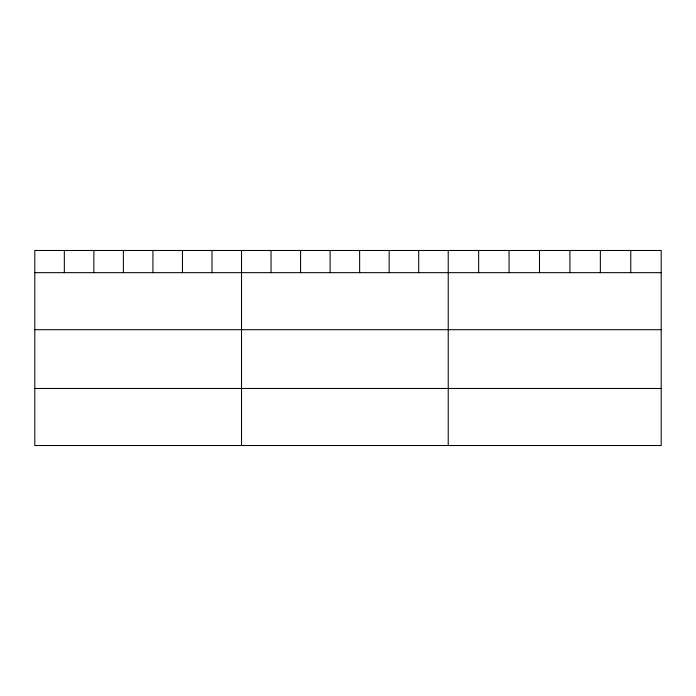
<?xml version="1.0" encoding="UTF-8"?>
<svg xmlns="http://www.w3.org/2000/svg" width="696" height="696" viewBox="0 0 696 696"><rect width="100%" height="100%" fill="white"/><g stroke="black" fill="none" stroke-linecap="round" stroke-linejoin="round"><path stroke-width="1.04" d="M661.2 272.658L661.2 445.518L34.8 445.518L34.8 250.482L661.2 250.482L661.2 272.658L34.8 272.658M34.8 329.704L661.2 329.704M34.8 388.472L661.2 388.472M630.776 250.482L630.776 272.658M600.352 250.482L600.352 272.658M569.928 250.482L569.928 272.658M539.496 250.482L539.496 272.658M509.072 250.482L509.072 272.658M478.648 250.482L478.648 272.658M448.224 250.482L448.224 445.518M418.696 250.482L418.696 272.658M389.16 250.482L389.16 272.658M359.632 250.482L359.632 272.658M330.104 250.482L330.104 272.658M300.576 250.482L300.576 272.658M271.04 250.482L271.04 272.658M241.512 250.482L241.512 445.518M211.984 250.482L211.984 272.658M182.448 250.482L182.448 272.658M152.92 250.482L152.92 272.658M123.392 250.482L123.392 272.658M93.864 250.482L93.864 272.658M64.328 250.482L64.328 272.658"/></g></svg>
